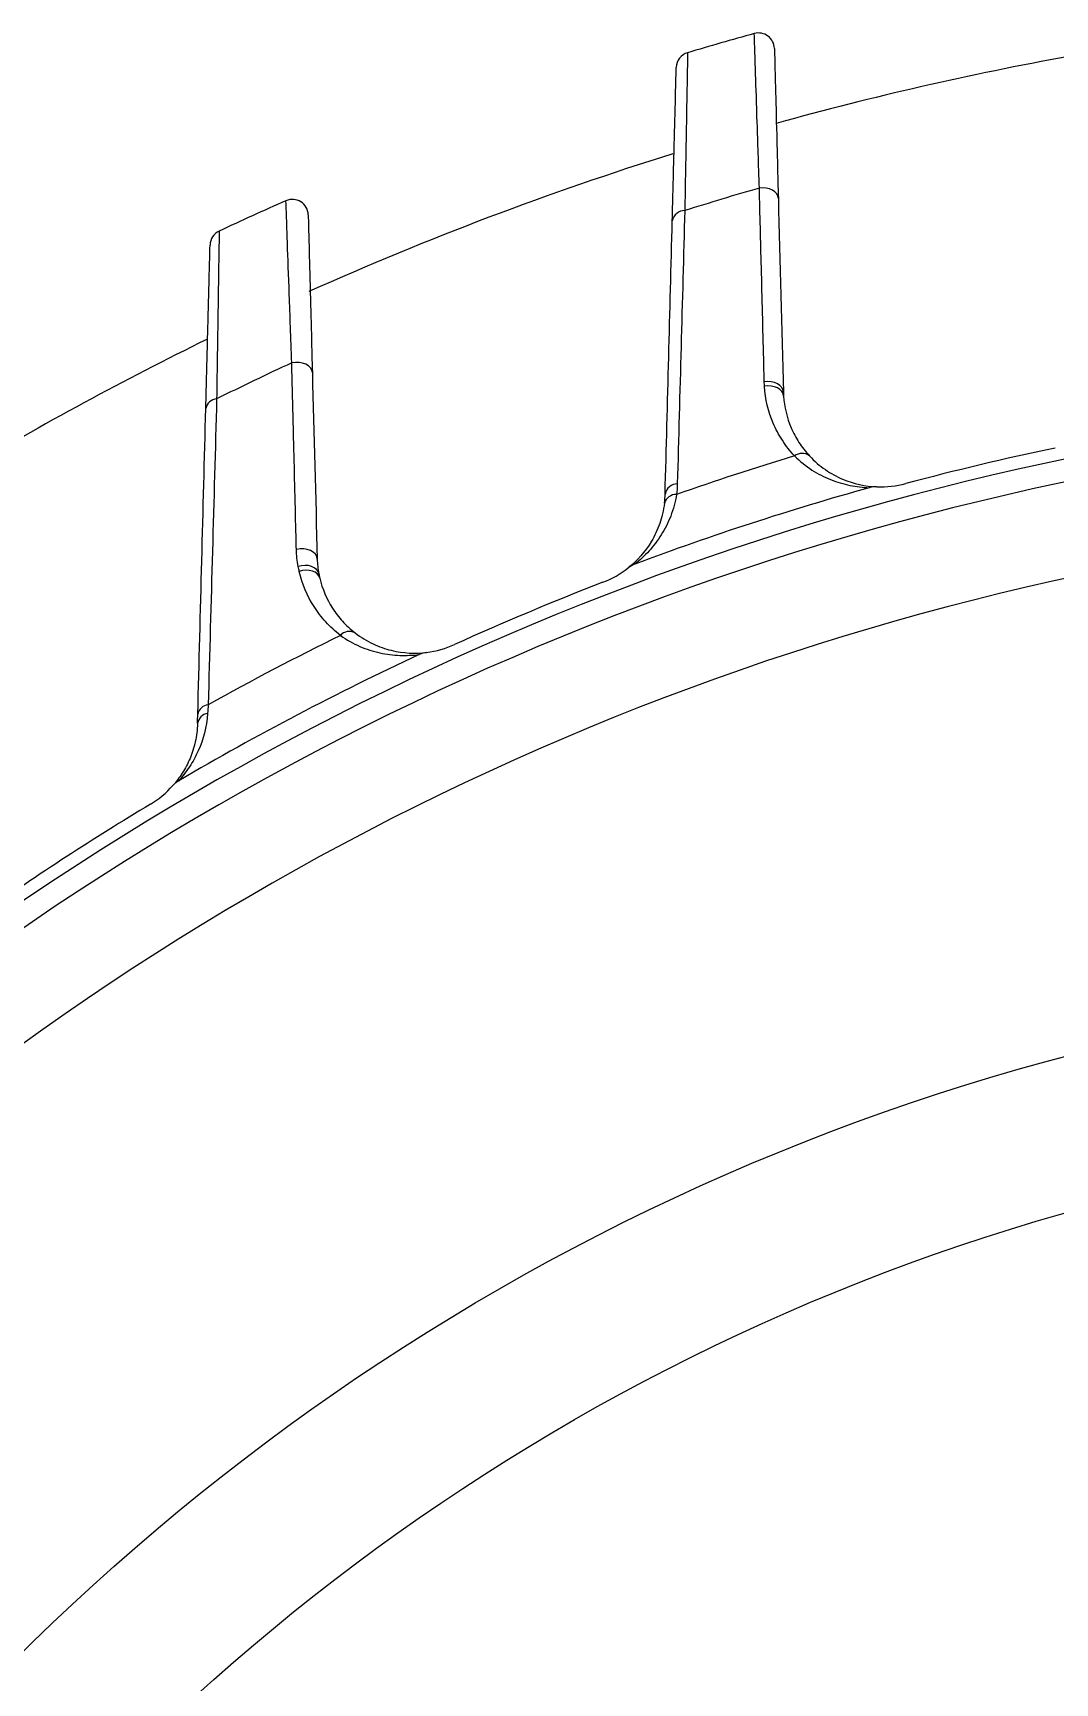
# Paper-space layout '_Right' of a CAD drawing. Header units: inches. Extents: x -10.2 to 6.6, y -6.2 to 9.3.
# Drawn here: x -3.172 to -1.177, y 3.172 to 6.392 of the extents above; entities that cross this region are included whole.
import ezdxf

# ---------------------------------------------------------------- set-up
doc = ezdxf.new("R2010")
doc.units = ezdxf.units.IN
doc.header["$MEASUREMENT"] = 0

psp = doc.layouts.new('_Right')

# ---------------------------------------------------------------- linework, layer by layer
at = {"color": 7, "linetype": 'Continuous', "lineweight": 25, "flags": 128}
for points in [[(-1.717, 6.0693), (-1.7179, 6.0739), (-1.7202, 6.0783), (-1.7238, 6.0822), (-1.7286, 6.0855), (-1.7343, 6.088), (-1.7406, 6.0895), (-1.7473, 6.09), (-1.7541, 6.0895)], [(-2.6269, 5.7295), (-2.6278, 5.7343), (-2.6304, 5.7388), (-2.6344, 5.7427), (-2.6397, 5.7459), (-2.646, 5.7482), (-2.6529, 5.7494), (-2.66, 5.7495), (-2.6671, 5.7485)], [(-1.7071, 5.6913), (-1.708, 5.696), (-1.7103, 5.7004), (-1.714, 5.7043), (-1.7188, 5.7076), (-1.7246, 5.7101), (-1.731, 5.7116), (-1.7377, 5.712), (-1.7445, 5.7115)], [(-1.7068, 5.6838), (-1.7078, 5.6884), (-1.7102, 5.6927), (-1.7139, 5.6965), (-1.7188, 5.6996), (-1.7245, 5.7018), (-1.7308, 5.7031), (-1.7374, 5.7034), (-1.7441, 5.7028)], [(-2.6173, 5.3657), (-2.6183, 5.3705), (-2.6209, 5.375), (-2.625, 5.3789), (-2.6304, 5.3821), (-2.6367, 5.3844), (-2.6437, 5.3856), (-2.6509, 5.3856), (-2.658, 5.3845)], [(-2.6142, 5.337), (-2.6158, 5.3415), (-2.6188, 5.3455), (-2.623, 5.3488), (-2.6283, 5.3513), (-2.6344, 5.3528), (-2.641, 5.3532), (-2.6478, 5.3526), (-2.6544, 5.351)], [(-2.6124, 5.3286), (-2.6142, 5.333), (-2.6173, 5.3368), (-2.6216, 5.3399), (-2.6268, 5.3422), (-2.6328, 5.3435), (-2.6393, 5.3437), (-2.6459, 5.343), (-2.6523, 5.3412)]]:
    psp.add_lwpolyline(points, dxfattribs=at)
at = {"color": 7, "linetype": 'Continuous', "lineweight": 25}
for radius in [4.5436, 4.2493]:
    psp.add_circle((0, 0), radius, dxfattribs=at)
for centre, radius, start, end in [((0, 0), 6.63, 105.42937, 106.60046), ((-1.7557, 6.3612), 0.031, 1.5, 105.4294), ((-1.8853, 6.324), 0.031, 106.6005, 178.5), ((0, 0), 6.4497, 100.27092, 105.47569), ((0, 0), 6.4497, 107.34431, 114.09878), ((0, 0), 6.3371, 106.06891, 107.44417), ((0, 0), 6.63, 113.82764, 115.06495), ((-2.6659, 6.0365), 0.031, 1.5, 113.8276), ((-1.8997, 6.0208), 0.0249, 90.0388, 168.8826), ((-2.7956, 5.9776), 0.031, 115.065, 178.5), ((0, 0), 6.4497, 116.04323, 120.87108), ((0, 0), 6.3371, 114.88926, 116.35985), ((0, 0), 5.6801, 91.5103, 125.5637), ((-2.8121, 5.655), 0.0232, 93.8936, 169.1771), ((-1.6707, 5.5483), 0.0236, 52.3084, 128.2658), ((0, 0), 5.705, 101.9039, 104.9139), ((0, 0), 5.8163, 106.84299, 109.23184), ((-1.9139, 5.4878), 0.0246, 90.8242, 168.9679), ((-1.5172, 5.6964), 0.19, 267.7633, 284.9139), ((0, 0), 5.7161, 105.6236, 110.4512), ((-1.9167, 5.4681), 0.0236, 87.8091, 163.7664), ((-2.128, 5.4975), 0.19, 291.1609, 308.3115), ((0, 0), 5.705, 111.1609, 114.3166), ((0, 0), 5.8163, 116.24564, 119.11808), ((-2.5546, 5.2008), 0.0236, 61.7111, 137.6684), ((-2.4274, 5.372), 0.19, 277.166, 294.3166), ((0, 0), 5.7161, 115.0263, 120.3453), ((-2.8282, 5.0415), 0.0231, 97.775, 171.0495), ((-2.8283, 5.0586), 0.0227, 94.9377, 169.1863), ((-3.041, 5.0501), 0.19, 301.055, 318.2056), ((0, 0), 5.705, 121.055, 124.9531)]:
    psp.add_arc(centre, radius, start, end, dxfattribs=at)
at = {"color": 8, "linetype": 'Continuous', "lineweight": 25}
for radius, start, end in [(5.6362, 91.5936, 126.46), (5.4518, 91.9026, 127.5823)]:
    psp.add_arc((0, 0), radius, start, end, dxfattribs=at)
at = {"color": 7, "linetype": 'Continuous', "lineweight": 25}
for points, knots in [([(-1.7541, 6.0895), (-1.7548, 6.1132), (-1.7556, 6.1358), (-1.757, 6.1784), (-1.7576, 6.1985), (-1.7595, 6.2543), (-1.7605, 6.2859), (-1.7618, 6.3247), (-1.7621, 6.3362), (-1.7628, 6.356), (-1.763, 6.3643), (-1.7635, 6.3776), (-1.7636, 6.3827), (-1.7639, 6.3894), (-1.7639, 6.391), (-1.7639, 6.391)], [0, 0, 0, 0, 0.125, 0.125, 0.25, 0.25, 0.5, 0.5, 0.625, 0.625, 0.75, 0.75, 0.875, 0.875, 1, 1, 1, 1]), ([(-1.8942, 6.3537), (-1.8942, 6.3537), (-1.8942, 6.3519), (-1.8943, 6.345), (-1.8944, 6.3398), (-1.8948, 6.3194), (-1.8952, 6.2994), (-1.8959, 6.2599), (-1.8961, 6.245), (-1.8967, 6.2124), (-1.8971, 6.1947), (-1.8977, 6.1564), (-1.8981, 6.136), (-1.8989, 6.0926), (-1.8993, 6.0698), (-1.8997, 6.0457)], [0, 0, 0, 0, 0.125, 0.125, 0.25, 0.25, 0.5, 0.5, 0.625, 0.625, 0.75, 0.75, 0.875, 0.875, 1, 1, 1, 1]), ([(-1.7247, 6.362), (-1.7247, 6.362), (-1.7245, 6.3554), (-1.724, 6.3363), (-1.7238, 6.3283), (-1.7234, 6.314), (-1.7233, 6.3088), (-1.723, 6.2976), (-1.7228, 6.2917), (-1.722, 6.2603), (-1.7212, 6.2296), (-1.7198, 6.1753), (-1.7193, 6.1558), (-1.7182, 6.1143), (-1.7176, 6.0924), (-1.717, 6.0693)], [0, 0, 0, 0, 0.25, 0.25, 0.375, 0.375, 0.4375, 0.4375, 0.5, 0.5, 0.75, 0.75, 0.875, 0.875, 1, 1, 1, 1]), ([(-1.9241, 6.0256), (-1.9229, 6.0725), (-1.9218, 6.1143), (-1.9204, 6.1696), (-1.9199, 6.1868), (-1.9193, 6.2106), (-1.9191, 6.2182), (-1.9187, 6.2327), (-1.9185, 6.2395), (-1.9177, 6.2717), (-1.9172, 6.2913), (-1.9167, 6.3112), (-1.9165, 6.3163), (-1.9163, 6.3231), (-1.9163, 6.3248), (-1.9163, 6.3248)], [0, 0, 0, 0, 0.25, 0.25, 0.375, 0.375, 0.4375, 0.4375, 0.5, 0.5, 0.75, 0.75, 0.875, 0.875, 1, 1, 1, 1]), ([(-1.7445, 5.7115), (-1.7449, 5.7264), (-1.7453, 5.7412), (-1.7456, 5.7561), (-1.7471, 5.8156), (-1.7486, 5.8751), (-1.7501, 5.9345), (-1.7515, 5.9862), (-1.7528, 6.0379), (-1.7541, 6.0895)], [0, 0, 0, 0, 0.0015748, 0.0015748, 0.0015748, 0.007874, 0.007874, 0.007874, 0.01335208, 0.01335208, 0.01335208, 0.01335208]), ([(-2.6671, 5.7485), (-2.668, 5.7731), (-2.6688, 5.7964), (-2.6704, 5.8407), (-2.6712, 5.8617), (-2.6733, 5.9203), (-2.6745, 5.9535), (-2.6759, 5.9944), (-2.6764, 6.0066), (-2.6771, 6.0276), (-2.6774, 6.0364), (-2.6779, 6.0506), (-2.6781, 6.056), (-2.6784, 6.0631), (-2.6784, 6.0649), (-2.6784, 6.0649)], [0, 0, 0, 0, 0.125, 0.125, 0.25, 0.25, 0.5, 0.5, 0.625, 0.625, 0.75, 0.75, 0.875, 0.875, 1, 1, 1, 1]), ([(-2.6349, 6.0373), (-2.6349, 6.0373), (-2.6347, 6.0304), (-2.6342, 6.0099), (-2.634, 6.0014), (-2.6336, 5.9861), (-2.6334, 5.9806), (-2.6331, 5.9688), (-2.633, 5.9625), (-2.6321, 5.9293), (-2.6312, 5.8969), (-2.6297, 5.8398), (-2.6292, 5.8193), (-2.6281, 5.7761), (-2.6275, 5.7534), (-2.6269, 5.7295)], [0, 0, 0, 0, 0.25, 0.25, 0.375, 0.375, 0.4375, 0.4375, 0.5, 0.5, 0.75, 0.75, 0.875, 0.875, 1, 1, 1, 1]), ([(-2.8088, 6.0056), (-2.8088, 6.0056), (-2.8088, 6.0038), (-2.8089, 5.9962), (-2.809, 5.9906), (-2.8093, 5.9685), (-2.8097, 5.9468), (-2.8102, 5.9115), (-2.8103, 5.904), (-2.8106, 5.8882), (-2.8107, 5.8798), (-2.8111, 5.8537), (-2.8114, 5.8349), (-2.8123, 5.774), (-2.813, 5.7285), (-2.8137, 5.6782)], [0, 0, 0, 0, 0.125, 0.125, 0.25, 0.25, 0.5, 0.5, 0.5625, 0.5625, 0.625, 0.625, 0.75, 0.75, 1, 1, 1, 1]), ([(-2.835, 5.6594), (-2.8337, 5.7084), (-2.8325, 5.7525), (-2.831, 5.8112), (-2.8305, 5.8295), (-2.8299, 5.855), (-2.8296, 5.8632), (-2.8292, 5.8787), (-2.829, 5.886), (-2.8281, 5.9206), (-2.8276, 5.9419), (-2.827, 5.9636), (-2.8269, 5.9692), (-2.8267, 5.9765), (-2.8266, 5.9784), (-2.8266, 5.9784)], [0, 0, 0, 0, 0.25, 0.25, 0.375, 0.375, 0.4375, 0.4375, 0.5, 0.5, 0.75, 0.75, 0.875, 0.875, 1, 1, 1, 1]), ([(-2.658, 5.3845), (-2.6584, 5.3998), (-2.6588, 5.4151), (-2.6592, 5.4304), (-2.6607, 5.4916), (-2.6622, 5.5527), (-2.6637, 5.6137), (-2.6648, 5.6587), (-2.666, 5.7036), (-2.6671, 5.7485)], [0, 0, 0, 0, 0.0015748, 0.0015748, 0.0015748, 0.00787401, 0.00787401, 0.00787401, 0.0125202, 0.0125202, 0.0125202, 0.0125202]), ([(-1.6853, 5.5668), (-1.6943, 5.5764), (-1.7022, 5.5866), (-1.7161, 5.608), (-1.722, 5.6192), (-1.7366, 5.6534), (-1.7424, 5.6774), (-1.7441, 5.7028)], [0, 0, 0, 0, 0.25, 0.25, 0.5, 0.5, 1, 1, 1, 1]), ([(-1.7068, 5.6838), (-1.7053, 5.6621), (-1.7003, 5.6415), (-1.6878, 5.612), (-1.6827, 5.6025), (-1.6708, 5.5841), (-1.664, 5.5753), (-1.6562, 5.5669)], [0, 0, 0, 0, 0.5, 0.5, 0.75, 0.75, 1, 1, 1, 1]), ([(-1.6853, 5.5668), (-1.6745, 5.556), (-1.6631, 5.547), (-1.6396, 5.5318), (-1.6273, 5.5256), (-1.6024, 5.5157), (-1.5897, 5.512), (-1.5645, 5.5068), (-1.552, 5.5053), (-1.5394, 5.5049)], [0, 0, 0, 0, 0.25, 0.25, 0.5, 0.5, 0.75, 0.75, 1, 1, 1, 1]), ([(-1.6562, 5.5669), (-1.6463, 5.5563), (-1.6359, 5.5475), (-1.6144, 5.5327), (-1.6033, 5.5266), (-1.5695, 5.5121), (-1.5469, 5.5074), (-1.5246, 5.5066)], [0, 0, 0, 0, 0.25, 0.25, 0.5, 0.5, 1, 1, 1, 1]), ([(-1.9394, 5.4747), (-1.9411, 5.4603), (-1.9444, 5.447), (-1.953, 5.4224), (-1.9584, 5.411), (-1.9772, 5.3794), (-1.9928, 5.3622), (-2.0102, 5.3484)], [0, 0, 0, 0, 0.25, 0.25, 0.5, 0.5, 1, 1, 1, 1]), ([(-1.9158, 5.4917), (-1.9182, 5.4767), (-1.9221, 5.4627), (-1.9322, 5.4365), (-1.9384, 5.4243), (-1.9528, 5.4016), (-1.9608, 5.3911), (-1.9781, 5.3721), (-1.9874, 5.3635), (-1.9972, 5.3558)], [0, 0, 0, 0, 0.25, 0.25, 0.5, 0.5, 0.75, 0.75, 1, 1, 1, 1]), ([(-2.5721, 5.2167), (-2.5825, 5.2247), (-2.592, 5.2335), (-2.6092, 5.2523), (-2.6168, 5.2623), (-2.6369, 5.2937), (-2.6466, 5.3165), (-2.6523, 5.3412)], [0, 0, 0, 0, 0.25, 0.25, 0.5, 0.5, 1, 1, 1, 1]), ([(-2.6124, 5.3286), (-2.6074, 5.3074), (-2.5991, 5.2879), (-2.5819, 5.2609), (-2.5754, 5.2523), (-2.5606, 5.2361), (-2.5525, 5.2285), (-2.5435, 5.2216)], [0, 0, 0, 0, 0.5, 0.5, 0.75, 0.75, 1, 1, 1, 1]), ([(-2.5721, 5.2167), (-2.5597, 5.2078), (-2.547, 5.2008), (-2.5213, 5.1896), (-2.5082, 5.1855), (-2.4819, 5.1798), (-2.4688, 5.1782), (-2.4432, 5.1772), (-2.4305, 5.1778), (-2.4181, 5.1794)], [0, 0, 0, 0, 0.25, 0.25, 0.5, 0.5, 0.75, 0.75, 1, 1, 1, 1]), ([(-2.5435, 5.2216), (-2.532, 5.2127), (-2.5202, 5.2057), (-2.4966, 5.1946), (-2.4847, 5.1904), (-2.4489, 5.1817), (-2.4258, 5.1807), (-2.4037, 5.1835)], [0, 0, 0, 0, 0.25, 0.25, 0.5, 0.5, 1, 1, 1, 1]), ([(-2.8313, 5.0644), (-2.833, 5.0376), (-2.8397, 5.0135), (-2.8546, 4.9805), (-2.8604, 4.97), (-2.8732, 4.9505), (-2.8802, 4.9414), (-2.8878, 4.9329)], [0, 0, 0, 0, 0.5, 0.5, 0.75, 0.75, 1, 1, 1, 1]), ([(-2.8511, 5.0451), (-2.8514, 5.0323), (-2.853, 5.0203), (-2.858, 4.9976), (-2.8615, 4.9868), (-2.87, 4.9665), (-2.8751, 4.9569), (-2.8864, 4.9392), (-2.8926, 4.931), (-2.8993, 4.9235)], [0, 0, 0, 0, 0.25, 0.25, 0.5, 0.5, 0.75, 0.75, 1, 1, 1, 1])]:
    psp.add_open_spline(points, degree=3, knots=knots, dxfattribs=at)
for points in [[(-1.717, 6.0693), (-1.7137, 5.9434), (-1.7104, 5.8174), (-1.7071, 5.6913)], [(-1.9381, 5.4925), (-1.9334, 5.6707), (-1.9288, 5.8483), (-1.9241, 6.0256)], [(-1.8997, 6.0457), (-1.9045, 5.8683), (-1.9094, 5.6906), (-1.9143, 5.5124)], [(-2.6269, 5.7295), (-2.6237, 5.6085), (-2.6205, 5.4873), (-2.6173, 5.3657)], [(-1.7441, 5.7028), (-1.7443, 5.7057), (-1.7444, 5.7086), (-1.7445, 5.7115)], [(-2.8137, 5.6782), (-2.8192, 5.4803), (-2.8247, 5.2814), (-2.8303, 5.0812)], [(-1.7071, 5.6913), (-1.707, 5.6888), (-1.7069, 5.6863), (-1.7068, 5.6838)], [(-1.7071, 5.6913), (-1.7071, 5.6913), (-1.7071, 5.6913), (-1.7071, 5.6912)], [(-2.8506, 5.0629), (-2.8454, 5.2629), (-2.8402, 5.4616), (-2.835, 5.6594)], [(-1.9143, 5.5124), (-1.9145, 5.5056), (-1.915, 5.4987), (-1.9158, 5.4917)], [(-1.5246, 5.5066), (-1.5296, 5.5068), (-1.5346, 5.5062), (-1.5394, 5.5049)], [(-1.9394, 5.4747), (-1.9387, 5.4807), (-1.9382, 5.4866), (-1.9381, 5.4925)], [(-2.6544, 5.351), (-2.6565, 5.3619), (-2.6577, 5.3731), (-2.658, 5.3845)], [(-2.6523, 5.3412), (-2.6531, 5.3444), (-2.6538, 5.3477), (-2.6544, 5.351)], [(-2.6173, 5.3657), (-2.6171, 5.3559), (-2.616, 5.3463), (-2.6142, 5.337)], [(-1.9972, 5.3558), (-2.002, 5.354), (-2.0063, 5.3515), (-2.0102, 5.3484)], [(-2.6142, 5.337), (-2.6137, 5.3342), (-2.6131, 5.3314), (-2.6124, 5.3286)], [(-2.4037, 5.1835), (-2.4087, 5.1829), (-2.4135, 5.1815), (-2.4181, 5.1794)], [(-2.8511, 5.0451), (-2.8509, 5.0509), (-2.8508, 5.0568), (-2.8506, 5.0629)], [(-2.8303, 5.0812), (-2.8306, 5.0755), (-2.831, 5.0699), (-2.8313, 5.0644)], [(-2.8878, 4.9329), (-2.8922, 4.9304), (-2.896, 4.9272), (-2.8993, 4.9235)]]:
    psp.add_open_spline(points, degree=3, dxfattribs=at)

doc.saveas('drawing.dxf')
